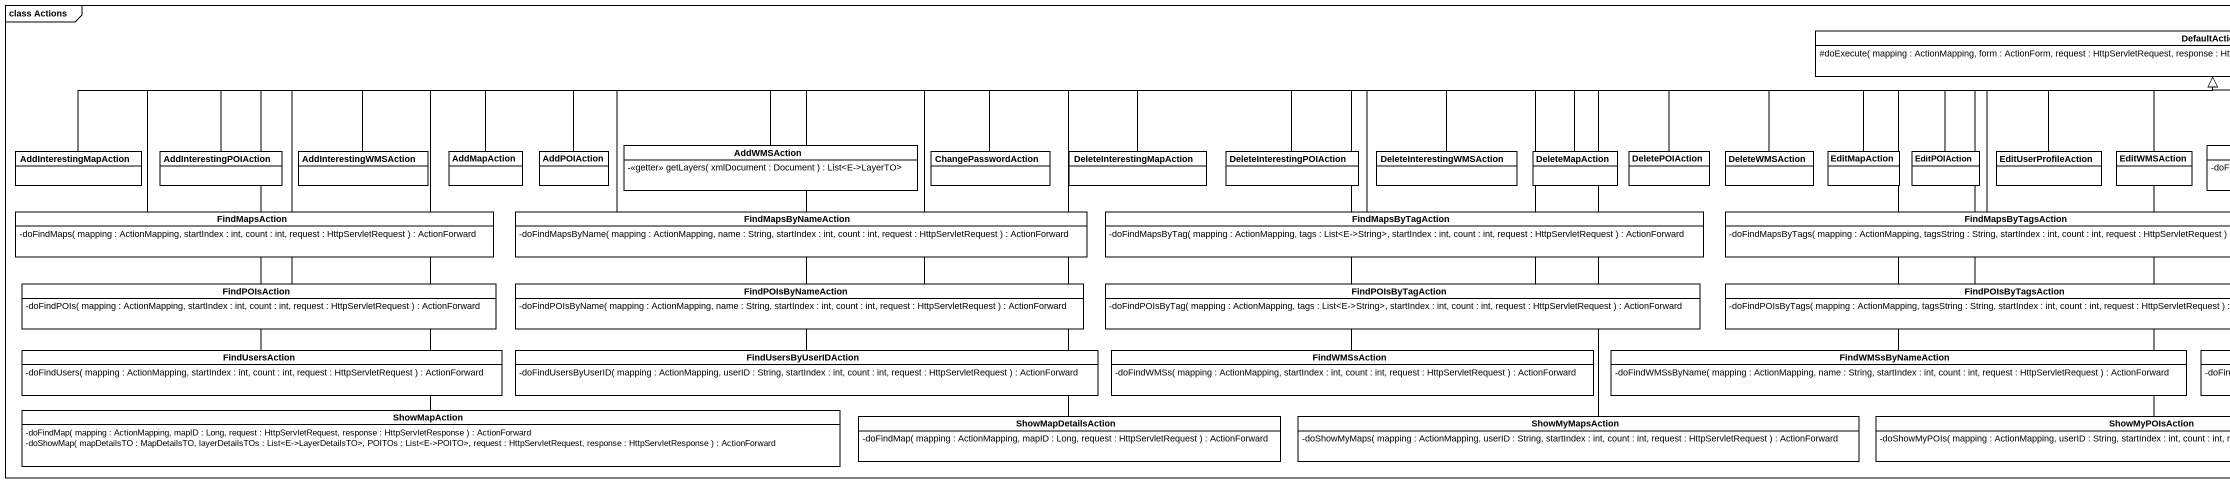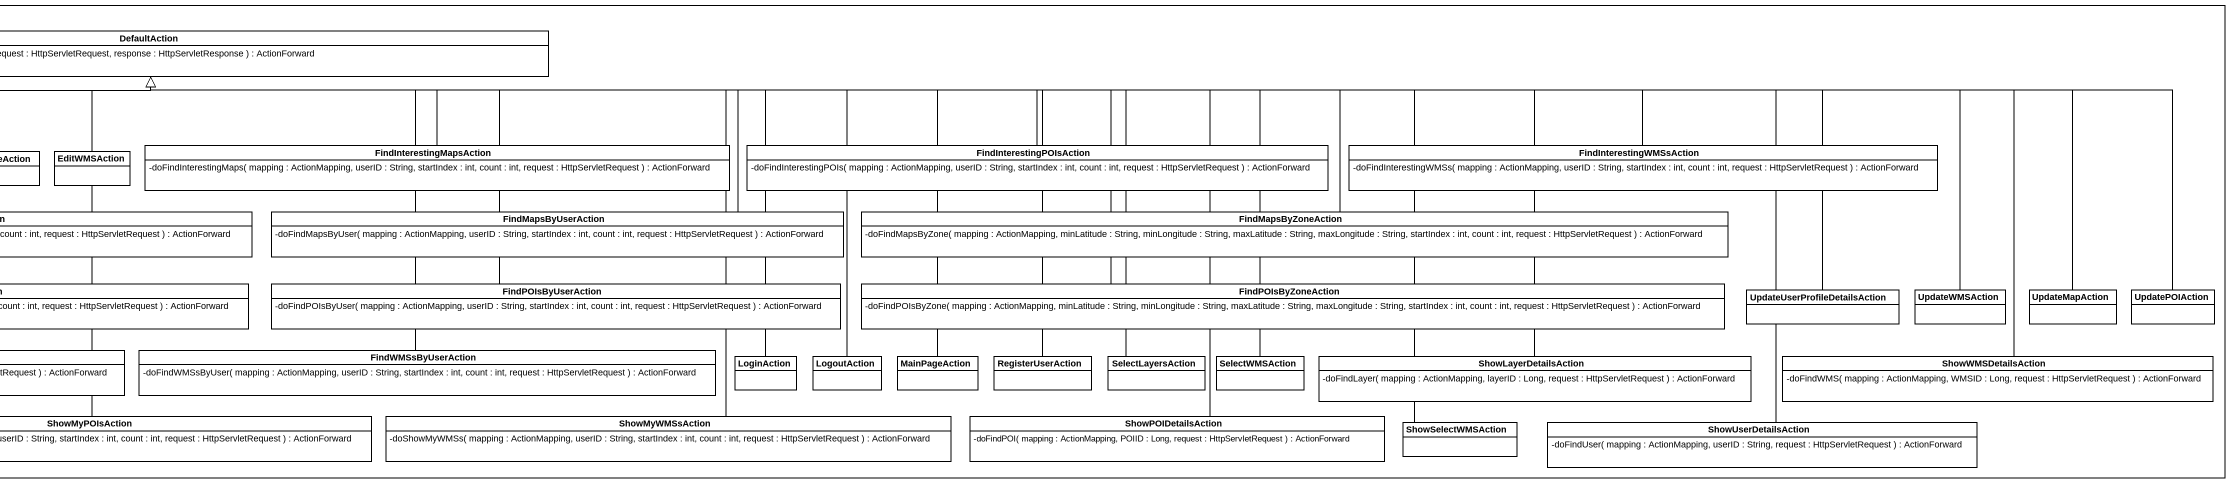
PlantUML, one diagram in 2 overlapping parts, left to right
@startuml
mainframe class Actions
hide circle
hide empty members
skinparam classAttributeIconSize 0
class DefaultAction {
  #doExecute( mapping : ActionMapping, form : ActionForm, request : HttpServletRequest, response : HttpServletResponse ) : ActionForward
}
class AddInterestingMapAction
class AddInterestingPOIAction
class AddInterestingWMSAction
class AddMapAction
class AddPOIAction
class AddWMSAction {
  -<<getter>> getLayers( xmlDocument : Document ) : List<E->LayerTO>
}
class ChangePasswordAction
class DeleteInterestingMapAction
class DeleteInterestingPOIAction
class DeleteInterestingWMSAction
class DeleteMapAction
class DeletePOIAction
class DeleteWMSAction
class EditMapAction
class EditPOIAction
class EditUserProfileAction
class EditWMSAction
class FindInterestingMapsAction {
  -doFindInterestingMaps( mapping : ActionMapping, userID : String, startIndex : int, count : int, request : HttpServletRequest ) : ActionForward
}
class FindInterestingPOIsAction {
  -doFindInterestingPOIs( mapping : ActionMapping, userID : String, startIndex : int, count : int, request : HttpServletRequest ) : ActionForward
}
class FindInterestingWMSsAction {
  -doFindInterestingWMSs( mapping : ActionMapping, userID : String, startIndex : int, count : int, request : HttpServletRequest ) : ActionForward
}
class FindMapsAction {
  -doFindMaps( mapping : ActionMapping, startIndex : int, count : int, request : HttpServletRequest ) : ActionForward
}
class FindMapsByNameAction {
  -doFindMapsByName( mapping : ActionMapping, name : String, startIndex : int, count : int, request : HttpServletRequest ) : ActionForward
}
class FindMapsByTagAction {
  -doFindMapsByTag( mapping : ActionMapping, tags : List<E->String>, startIndex : int, count : int, request : HttpServletRequest ) : ActionForward
}
class FindMapsByTagsAction {
  -doFindMapsByTags( mapping : ActionMapping, tagsString : String, startIndex : int, count : int, request : HttpServletRequest ) : ActionForward
}
class FindMapsByUserAction {
  -doFindMapsByUser( mapping : ActionMapping, userID : String, startIndex : int, count : int, request : HttpServletRequest ) : ActionForward
}
class FindMapsByZoneAction {
  -doFindMapsByZone( mapping : ActionMapping, minLatitude : String, minLongitude : String, maxLatitude : String, maxLongitude : String, startIndex : int, count : int, request : HttpServletRequest ) : ActionForward
}
class FindPOIsAction {
  -doFindPOIs( mapping : ActionMapping, startIndex : int, count : int, request : HttpServletRequest ) : ActionForward
}
class FindPOIsByNameAction {
  -doFindPOIsByName( mapping : ActionMapping, name : String, startIndex : int, count : int, request : HttpServletRequest ) : ActionForward
}
class FindPOIsByTagAction {
  -doFindPOIsByTag( mapping : ActionMapping, tags : List<E->String>, startIndex : int, count : int, request : HttpServletRequest ) : ActionForward
}
class FindPOIsByTagsAction {
  -doFindPOIsByTags( mapping : ActionMapping, tagsString : String, startIndex : int, count : int, request : HttpServletRequest ) : ActionForward
}
class FindPOIsByUserAction {
  -doFindPOIsByUser( mapping : ActionMapping, userID : String, startIndex : int, count : int, request : HttpServletRequest ) : ActionForward
}
class FindPOIsByZoneAction {
  -doFindPOIsByZone( mapping : ActionMapping, minLatitude : String, minLongitude : String, maxLatitude : String, maxLongitude : String, startIndex : int, count : int, request : HttpServletRequest ) : ActionForward
}
class "UpdateUserProfileDetailsAction" as UpdateUserProfileDetailsActi
class UpdateWMSAction
class UpdateMapAction
class UpdatePOIAction
class FindUsersAction {
  -doFindUsers( mapping : ActionMapping, startIndex : int, count : int, request : HttpServletRequest ) : ActionForward
}
class FindUsersByUserIDAction {
  -doFindUsersByUserID( mapping : ActionMapping, userID : String, startIndex : int, count : int, request : HttpServletRequest ) : ActionForward
}
class FindWMSsAction {
  -doFindWMSs( mapping : ActionMapping, startIndex : int, count : int, request : HttpServletRequest ) : ActionForward
}
class FindWMSsByNameAction {
  -doFindWMSsByName( mapping : ActionMapping, name : String, startIndex : int, count : int, request : HttpServletRequest ) : ActionForward
}
class FindWMSsByUserAction {
  -doFindWMSsByUser( mapping : ActionMapping, userID : String, startIndex : int, count : int, request : HttpServletRequest ) : ActionForward
}
class LoginAction
class LogoutAction
class MainPageAction
class RegisterUserAction
class SelectLayersAction
class SelectWMSAction
class ShowLayerDetailsAction {
  -doFindLayer( mapping : ActionMapping, layerID : Long, request : HttpServletRequest ) : ActionForward
}
class ShowWMSDetailsAction {
  -doFindWMS( mapping : ActionMapping, WMSID : Long, request : HttpServletRequest ) : ActionForward
}
class ShowMapAction {
  -doFindMap( mapping : ActionMapping, mapID : Long, request : HttpServletRequest, response : HttpServletResponse ) : ActionForward
  -doShowMap( mapDetailsTO : MapDetailsTO, layerDetailsTOs : List<E->LayerDetailsTO>, POITOs : List<E->POITO>, request : HttpServletRequest, response : HttpServletResponse ) : ActionForward
}
class ShowMapDetailsAction {
  -doFindMap( mapping : ActionMapping, mapID : Long, request : HttpServletRequest ) : ActionForward
}
class ShowMyMapsAction {
  -doShowMyMaps( mapping : ActionMapping, userID : String, startIndex : int, count : int, request : HttpServletRequest ) : ActionForward
}
class ShowMyPOIsAction {
  -doShowMyPOIs( mapping : ActionMapping, userID : String, startIndex : int, count : int, request : HttpServletRequest ) : ActionForward
}
class ShowMyWMSsAction {
  -doShowMyWMSs( mapping : ActionMapping, userID : String, startIndex : int, count : int, request : HttpServletRequest ) : ActionForward
}
class ShowPOIDetailsAction {
  -doFindPOI( mapping : ActionMapping, POIID : Long, request : HttpServletRequest ) : ActionForward
}
class ShowSelectWMSAction
class ShowUserDetailsAction {
  -doFindUser( mapping : ActionMapping, userID : String, request : HttpServletRequest ) : ActionForward
}
AddInterestingMapAction -right-|> DefaultAction
AddInterestingPOIAction -right-|> DefaultAction
AddInterestingWMSAction -right-|> DefaultAction
AddMapAction -right-|> DefaultAction
AddPOIAction -right-|> DefaultAction
AddWMSAction -right-|> DefaultAction
ChangePasswordAction -right-|> DefaultAction
DeleteInterestingMapAction -right-|> DefaultAction
DeleteInterestingPOIAction -right-|> DefaultAction
DeleteInterestingWMSAction -right-|> DefaultAction
DeleteMapAction -right-|> DefaultAction
DeletePOIAction -right-|> DefaultAction
DeleteWMSAction -right-|> DefaultAction
EditMapAction -right-|> DefaultAction
EditPOIAction -right-|> DefaultAction
EditUserProfileAction -up-|> DefaultAction
EditWMSAction -up-|> DefaultAction
FindInterestingMapsAction -left-|> DefaultAction
FindInterestingPOIsAction -left-|> DefaultAction
FindInterestingWMSsAction -left-|> DefaultAction
FindMapsAction -right-|> DefaultAction
FindMapsByNameAction -right-|> DefaultAction
FindMapsByTagAction -right-|> DefaultAction
FindMapsByTagsAction -up-|> DefaultAction
FindMapsByUserAction -left-|> DefaultAction
FindMapsByZoneAction -left-|> DefaultAction
FindPOIsAction -right-|> DefaultAction
FindPOIsByNameAction -right-|> DefaultAction
FindPOIsByTagAction -right-|> DefaultAction
FindPOIsByTagsAction -up-|> DefaultAction
FindPOIsByUserAction -up-|> DefaultAction
FindPOIsByZoneAction -left-|> DefaultAction
UpdateUserProfileDetailsActi -left-|> DefaultAction
UpdateWMSAction -left-|> DefaultAction
UpdateMapAction -left-|> DefaultAction
UpdatePOIAction -left-|> DefaultAction
FindUsersAction -right-|> DefaultAction
FindUsersByUserIDAction -right-|> DefaultAction
FindWMSsAction -right-|> DefaultAction
FindWMSsByNameAction -up-|> DefaultAction
FindWMSsByUserAction -up-|> DefaultAction
LoginAction -left-|> DefaultAction
LogoutAction -left-|> DefaultAction
MainPageAction -left-|> DefaultAction
RegisterUserAction -left-|> DefaultAction
SelectLayersAction -left-|> DefaultAction
SelectWMSAction -left-|> DefaultAction
ShowLayerDetailsAction -left-|> DefaultAction
ShowWMSDetailsAction -left-|> DefaultAction
ShowMapAction -right-|> DefaultAction
ShowMapDetailsAction -right-|> DefaultAction
ShowMyMapsAction -up-|> DefaultAction
ShowMyPOIsAction -up-|> DefaultAction
ShowMyWMSsAction -up-|> DefaultAction
ShowPOIDetailsAction -left-|> DefaultAction
ShowSelectWMSAction -left-|> DefaultAction
ShowUserDetailsAction -left-|> DefaultAction
@enduml
